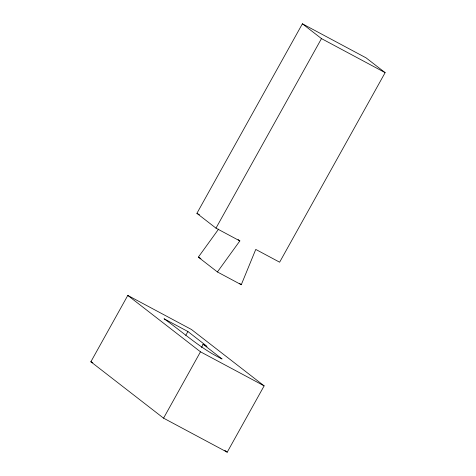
<?xml version="1.0" encoding="UTF-8"?>
<svg xmlns="http://www.w3.org/2000/svg" width="476" height="476" viewBox="0 0 476 476"><rect width="100%" height="100%" fill="white"/><g stroke="black" fill="none" stroke-linecap="round" stroke-linejoin="round"><path stroke-width="0.71" d="M201.622 347.593L203.014 344.196L206.989 346.326L187.907 331.528L164.041 318.759C183.248 332.385 200.688 348.753 222.096 358.999L203.014 344.196M217.407 271.957L241.278 284.725L255.761 249.424L279.632 262.193L385.132 72.649L366.05 57.846L302.397 23.8L196.897 213.343L215.979 228.147L239.85 240.915L217.407 271.957L198.325 257.153L218.609 229.099M90.868 361.772L127.794 295.429L191.447 329.481L264.138 385.857L227.213 452.2L163.56 418.154L90.868 361.772L92.814 362.813M215.979 228.147L321.478 38.598L302.397 23.8M185.777 335.354L187.907 331.528M163.56 418.154L200.485 351.812L127.794 295.429M321.478 38.598L385.132 72.649M196.897 213.343L199.48 214.724M198.325 257.153L200.908 258.533M200.485 351.812L264.138 385.857M238.113 239.565L239.85 240.915M239.541 283.375L241.278 284.725M224.868 450.379L227.213 452.2"/></g></svg>
